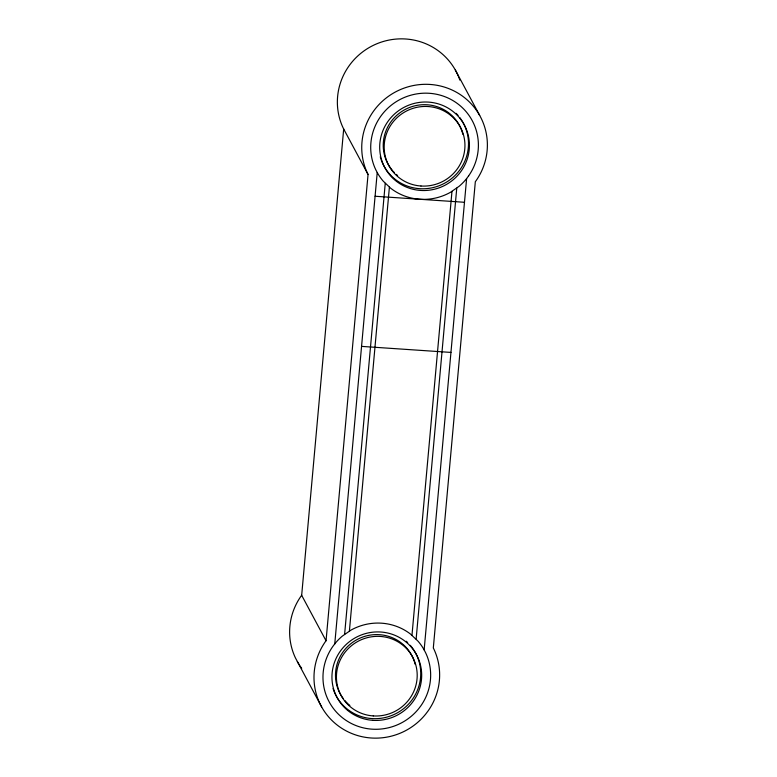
<?xml version="1.0" encoding="UTF-8"?>
<svg xmlns="http://www.w3.org/2000/svg" width="777" height="777" viewBox="0 0 777 777"><rect width="100%" height="100%" fill="white"/><g stroke="black" fill="none" stroke-linecap="round" stroke-linejoin="round"><path stroke-width="1.17" d="M321.688 707.021L319.833 703.438A63.17 61.626 -28.2 0 1 325.408 641.608L326.049 640.763L368.055 174.466L367.579 173.533A63.17 61.626 -28.2 0 1 430.128 84.45A63.17 61.626 -28.2 0 1 475.971 180.847L475.33 181.692L433.313 647.989L433.789 648.921A63.17 61.626 -28.2 0 1 428.224 710.751L425.747 714.034A63.17 61.626 -28.2 0 1 321.688 707.021L295.464 657.983A63.17 61.626 -28.2 0 1 301.029 596.153L301.67 595.308L343.687 129.011L343.211 128.079A63.17 61.626 -28.2 0 1 375.126 44.512A63.17 61.626 -28.2 0 1 458.391 76.331M334.761 643.88L377.224 172.543M344.619 634.294L385.246 183.343M349.397 631.06L389.394 187.17M411.975 635.285L451.971 191.395M416.132 639.112L456.759 188.16M424.145 649.912L466.618 178.574M375.087 196.251L464.481 202.282M361.558 346.387L450.951 352.418M455.312 69.979L479.681 115.433M343.687 129.011L368.055 174.466M301.67 595.308L326.049 640.763M301.719 668.317A63.17 61.626 -28.2 0 1 299.961 665.85M299.407 665.015A63.17 61.626 -28.2 0 1 297.319 661.567M458.77 77.263A63.17 61.626 -28.2 0 1 459.819 80.099M343.269 698.601A40.608 39.608 -28.2 0 1 357.673 639.248A40.608 39.608 -28.2 0 1 414.413 661.732M414.665 662.558A40.608 39.608 -28.2 0 1 415.122 664.228M349.873 705.429A40.608 39.608 -28.2 0 1 348.552 704.312M347.902 703.729A40.608 39.608 -28.2 0 1 344.901 700.611M410.295 645.337A45.115 44.017 -28.2 0 1 397.397 712.82A45.115 44.017 -28.2 0 1 333.061 688.548M406.245 641.229A45.115 44.017 -28.2 0 1 407.653 642.54M392.647 170.707A40.608 39.608 -28.2 0 1 405.419 109.343A40.608 39.608 -28.2 0 1 462.859 134.324M397.62 175.524A40.608 39.608 -28.2 0 1 396.289 174.407M394.405 172.62A40.608 39.608 -28.2 0 1 393.22 171.358M459.848 117.677A45.115 44.017 -28.2 0 1 444.279 183.391A45.115 44.017 -28.2 0 1 381.109 159.557M380.808 158.644A45.115 44.017 -28.2 0 1 380.264 156.799M456.08 113.316A45.115 44.017 -28.2 0 1 458.041 115.433M468.618 175.903L466.501 178.72A54.137 52.817 -28.2 0 1 459.11 186.305L450.388 192.346A54.137 52.817 -28.2 0 1 390.792 188.325L383.255 181.187A54.137 52.817 -28.2 0 1 377.311 172.708L375.718 169.639A54.137 52.817 -28.2 0 1 429.331 93.289A54.137 52.817 -28.2 0 1 468.618 175.903M334.868 643.735L332.75 646.551A54.137 52.817 -28.2 0 0 327.981 699.543L329.565 702.612A54.137 52.817 -28.2 0 0 418.754 708.624L420.872 705.807A54.137 52.817 -28.2 0 0 425.65 652.816L424.057 649.747A54.137 52.817 -28.2 0 0 418.113 641.268L410.586 634.129A54.137 52.817 -28.2 0 0 350.99 630.108L342.268 636.149A54.137 52.817 -28.2 0 0 334.868 643.735M372.834 720.337A45.115 44.017 -28.2 0 0 417.511 656.711A45.115 44.017 -28.2 0 0 340.093 651.485A45.115 44.017 -28.2 0 0 372.834 720.337M373.232 715.918A40.608 39.608 -28.2 0 0 413.442 658.653A40.608 39.608 -28.2 0 0 343.764 653.962A40.608 39.608 -28.2 0 0 373.232 715.918M420.58 190.433A45.115 44.017 -28.2 0 0 465.258 126.806A45.115 44.017 -28.2 0 0 387.84 121.581A45.115 44.017 -28.2 0 0 420.58 190.433M420.979 186.014A40.608 39.608 -28.2 0 0 461.188 128.749A40.608 39.608 -28.2 0 0 391.511 124.058A40.608 39.608 -28.2 0 0 420.979 186.014"/></g></svg>
